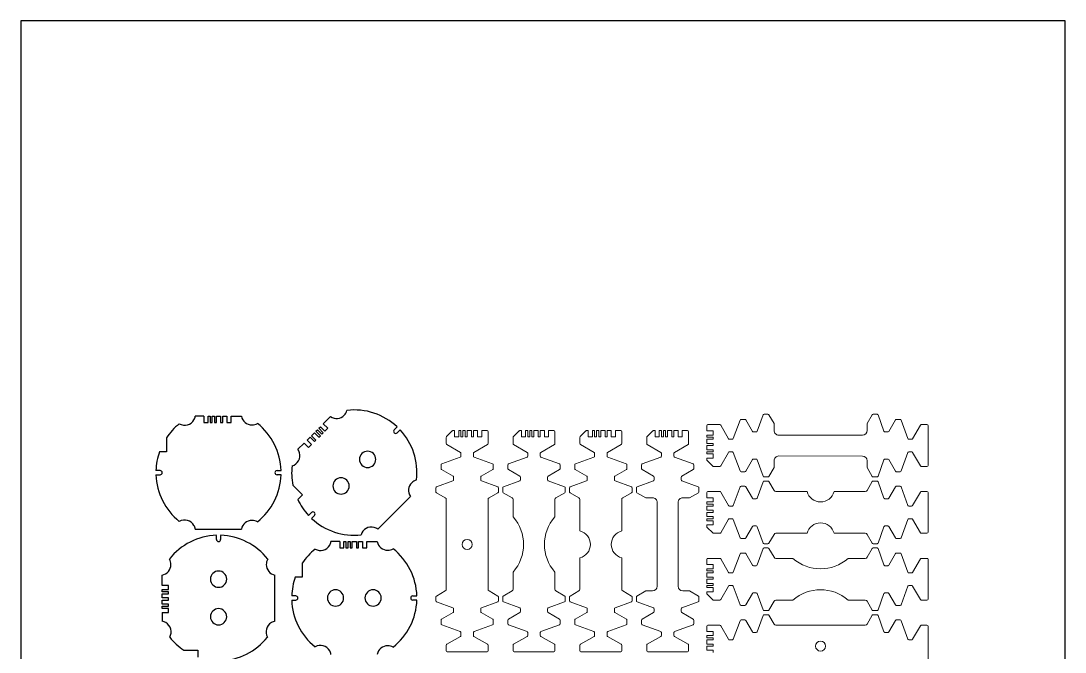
# Model space of a CAD drawing. Header units: millimetres. Extents: x 0 to 1040, y 0 to 600.
# Drawn here: x 0 to 500, y 298 to 600 of the extents above; entities that cross this region are included whole.
import ezdxf

# ---------------------------------------------------------------- set-up
doc = ezdxf.new("R2010")
doc.units = ezdxf.units.MM
for name, color, linetype in [('Q3_NORMAL', 3, 'Continuous'), ('Q4_MEDIUM', 4, 'Continuous'), ('Q5_HIGH', 5, 'Continuous'), ('SHEET', 7, 'Continuous')]:
    doc.layers.add(name, color=color, linetype=linetype)

msp = doc.modelspace()

# ---------------------------------------------------------------- linework, layer by layer
at = {"layer": 'Q3_NORMAL', "color": 3}
for p, q in [((87.65, 410.75), (83.48, 410.75)), ((100.65, 410.75), (105.6, 410.75)), ((144.8, 407.08), (148.3, 410.58)), ((178.74, 404.25), (180.14, 405.66)), ((69.65, 400.33), (69.65, 393.75)), ((181.56, 404.24), (180.16, 402.84)), ((135.61, 397.89), (132.66, 394.94)), ((69.65, 393.75), (66.37, 393.75)), ((66.65, 384.75), (64.67, 384.75)), ((64.67, 382.75), (66.65, 382.75)), ((122.65, 384.75), (124.63, 384.75)), ((124.63, 382.75), (122.65, 382.75)), ((130.25, 377.8), (134.9, 373.14)), ((134.9, 373.14), (132.58, 370.82)), ((170.84, 356.76), (186.48, 372.4)), ((139.14, 364.66), (137.74, 363.25)), ((139.16, 361.84), (140.56, 363.24)), ((83.48, 356.75), (105.6, 356.75)), ((93.65, 351.75), (93.65, 353.73)), ((95.65, 353.73), (95.65, 351.75)), ((152.65, 350.75), (148.48, 350.75)), ((165.65, 350.75), (170.6, 350.75)), ((134.65, 340.33), (134.65, 333.75)), ((67.65, 329.75), (67.65, 334.7)), ((121.65, 312.58), (121.65, 334.7)), ((134.65, 333.75), (131.37, 333.75)), ((131.65, 324.75), (129.67, 324.75)), ((129.67, 322.75), (131.65, 322.75)), ((187.65, 324.75), (189.63, 324.75)), ((189.63, 322.75), (187.65, 322.75)), ((67.65, 316.75), (67.65, 312.58)), ((78.07, 298.75), (84.65, 298.75)), ((84.65, 298.75), (84.65, 295.46))]:
    msp.add_line(p, q, dxfattribs=at)
at = {"layer": 'Q3_NORMAL', "color": 3, "linetype": 'Continuous', "lineweight": 13}
for p, q in [((352.55, 403.54), (355.4, 411.38)), ((355.87, 411.71), (357.73, 411.71)), ((409.95, 411.71), (408.09, 411.71)), ((413.27, 403.54), (410.42, 411.38)), ((328.97, 406.71), (334.68, 406.71)), ((341.13, 400.04), (344.35, 408.88)), ((344.82, 409.21), (346.68, 409.21)), ((421, 409.21), (419.14, 409.21)), ((424.69, 400.04), (421.47, 408.88)), ((433.85, 406.71), (431.14, 406.71)), ((434.35, 406.21), (434.35, 387.21)), ((203.69, 400.63), (203.69, 397.63)), ((223.69, 403.34), (223.69, 397.63)), ((235.69, 400.63), (235.69, 397.63)), ((255.69, 403.34), (255.69, 397.63)), ((267.69, 400.63), (267.69, 397.63)), ((287.69, 403.34), (287.69, 397.63)), ((299.69, 400.63), (299.69, 397.63)), ((319.69, 403.34), (319.69, 397.63)), ((350.72, 403.21), (352.08, 403.21)), ((415.1, 403.21), (413.74, 403.21)), ((339.3, 399.71), (340.66, 399.71)), ((426.52, 399.71), (425.16, 399.71)), ((210.36, 391.18), (201.52, 387.96)), ((210.69, 393.01), (210.69, 391.65)), ((216.69, 393.01), (216.69, 391.65)), ((217.02, 391.18), (225.86, 387.96)), ((242.36, 391.18), (233.52, 387.96)), ((242.69, 393.01), (242.69, 391.65)), ((248.69, 393.01), (248.69, 391.65)), ((249.02, 391.18), (257.86, 387.96)), ((274.36, 391.18), (265.52, 387.96)), ((274.69, 393.01), (274.69, 391.65)), ((280.69, 393.01), (280.69, 391.65)), ((281.02, 391.18), (289.86, 387.96)), ((306.36, 391.18), (297.52, 387.96)), ((306.69, 393.01), (306.69, 391.65)), ((312.69, 393.01), (312.69, 391.65)), ((313.02, 391.18), (321.86, 387.96)), ((339.3, 393.71), (340.66, 393.71)), ((341.13, 393.38), (344.35, 384.54)), ((350.72, 390.21), (352.08, 390.21)), ((415.1, 390.21), (413.74, 390.21)), ((424.69, 393.38), (421.47, 384.54)), ((426.52, 393.71), (425.16, 393.71)), ((201.19, 387.49), (201.19, 385.63)), ((226.19, 387.49), (226.19, 385.63)), ((233.19, 387.49), (233.19, 385.63)), ((258.19, 387.49), (258.19, 385.63)), ((265.19, 387.49), (265.19, 385.63)), ((290.19, 387.49), (290.19, 385.63)), ((297.19, 387.49), (297.19, 385.63)), ((322.19, 387.49), (322.19, 385.63)), ((331.67, 386.71), (334.68, 386.71)), ((352.55, 389.88), (355.4, 382.04)), ((413.27, 389.88), (410.42, 382.04)), ((433.85, 386.71), (431.14, 386.71)), ((207.19, 381.59), (207.19, 380.23)), ((220.19, 381.59), (220.19, 380.23)), ((239.19, 381.59), (239.19, 380.23)), ((252.19, 381.59), (252.19, 380.23)), ((271.19, 381.59), (271.19, 380.23)), ((284.19, 381.59), (284.19, 380.23)), ((303.19, 381.59), (303.19, 380.23)), ((316.19, 381.59), (316.19, 380.23)), ((344.82, 384.21), (346.68, 384.21)), ((355.87, 381.71), (357.73, 381.71)), ((409.95, 381.71), (408.09, 381.71)), ((421, 384.21), (419.14, 384.21)), ((198.69, 376.43), (198.69, 374.57)), ((206.86, 379.76), (199.02, 376.9)), ((220.52, 379.76), (228.36, 376.9)), ((228.69, 376.43), (228.69, 374.57)), ((230.69, 376.43), (230.69, 374.57)), ((238.86, 379.76), (231.02, 376.9)), ((252.52, 379.76), (260.36, 376.9)), ((260.69, 376.43), (260.69, 374.57)), ((262.69, 376.43), (262.69, 374.57)), ((270.86, 379.76), (263.02, 376.9)), ((284.52, 379.76), (292.36, 376.9)), ((292.69, 376.43), (292.69, 374.57)), ((294.69, 376.43), (294.69, 374.57)), ((302.86, 379.76), (295.02, 376.9)), ((316.52, 379.76), (324.36, 376.9)), ((324.69, 376.43), (324.69, 374.57)), ((341.13, 368.04), (344.35, 376.88)), ((344.82, 377.21), (346.68, 377.21)), ((352.55, 371.54), (355.4, 379.38)), ((355.87, 379.71), (357.73, 379.71)), ((409.95, 379.71), (408.09, 379.71)), ((413.27, 371.54), (410.42, 379.38)), ((421, 377.21), (419.14, 377.21)), ((424.69, 368.04), (421.47, 376.88)), ((328.97, 374.71), (334.68, 374.71)), ((350.72, 371.21), (352.08, 371.21)), ((415.1, 371.21), (413.74, 371.21)), ((433.85, 374.71), (431.14, 374.71)), ((434.35, 374.21), (434.35, 355.21)), ((339.3, 367.71), (340.66, 367.71)), ((426.52, 367.71), (425.16, 367.71)), ((339.3, 361.71), (340.66, 361.71)), ((341.13, 361.38), (344.35, 352.54)), ((424.69, 361.38), (421.47, 352.54)), ((426.52, 361.71), (425.16, 361.71)), ((350.72, 358.21), (352.08, 358.21)), ((352.55, 357.88), (355.4, 350.04)), ((413.27, 357.88), (410.42, 350.04)), ((415.1, 358.21), (413.74, 358.21)), ((331.67, 354.71), (334.68, 354.71)), ((344.82, 352.21), (346.68, 352.21)), ((421, 352.21), (419.14, 352.21)), ((433.85, 354.71), (431.14, 354.71)), ((344.82, 345.21), (346.68, 345.21)), ((352.55, 339.54), (355.4, 347.38)), ((355.87, 349.71), (357.73, 349.71)), ((355.87, 347.71), (357.73, 347.71)), ((409.95, 349.71), (408.09, 349.71)), ((409.95, 347.71), (408.09, 347.71)), ((413.27, 339.54), (410.42, 347.38)), ((421, 345.21), (419.14, 345.21)), ((328.97, 342.71), (334.68, 342.71)), ((341.13, 336.04), (344.35, 344.88)), ((424.69, 336.04), (421.47, 344.88)), ((433.85, 342.71), (431.14, 342.71)), ((434.35, 342.21), (434.35, 323.21)), ((339.3, 335.71), (340.66, 335.71)), ((350.72, 339.21), (352.08, 339.21)), ((415.1, 339.21), (413.74, 339.21)), ((426.52, 335.71), (425.16, 335.71)), ((339.3, 329.71), (340.66, 329.71)), ((341.13, 329.38), (344.35, 320.54)), ((350.72, 326.21), (352.08, 326.21)), ((352.55, 325.88), (355.4, 318.04)), ((413.27, 325.88), (410.42, 318.04)), ((415.1, 326.21), (413.74, 326.21)), ((424.69, 329.38), (421.47, 320.54)), ((426.52, 329.71), (425.16, 329.71)), ((198.69, 322.36), (198.69, 324.22)), ((206.86, 319.04), (199.02, 321.89)), ((220.52, 319.04), (228.36, 321.89)), ((228.69, 322.36), (228.69, 324.22)), ((230.69, 322.36), (230.69, 324.22)), ((238.86, 319.04), (231.02, 321.89)), ((252.52, 319.04), (260.36, 321.89)), ((260.69, 322.36), (260.69, 324.22)), ((262.69, 322.36), (262.69, 324.22)), ((270.86, 319.04), (263.02, 321.89)), ((284.52, 319.04), (292.36, 321.89)), ((292.69, 322.36), (292.69, 324.22)), ((294.69, 322.36), (294.69, 324.22)), ((302.86, 319.04), (295.02, 321.89)), ((316.52, 319.04), (324.36, 321.89)), ((324.69, 322.36), (324.69, 324.22)), ((331.67, 322.71), (334.68, 322.71)), ((344.82, 320.21), (346.68, 320.21)), ((421, 320.21), (419.14, 320.21)), ((433.85, 322.71), (431.14, 322.71)), ((207.19, 317.21), (207.19, 318.57)), ((220.19, 317.21), (220.19, 318.57)), ((239.19, 317.21), (239.19, 318.57)), ((252.19, 317.21), (252.19, 318.57)), ((271.19, 317.21), (271.19, 318.57)), ((284.19, 317.21), (284.19, 318.57)), ((303.19, 317.21), (303.19, 318.57)), ((316.19, 317.21), (316.19, 318.57)), ((352.55, 307.54), (355.4, 315.38)), ((355.87, 317.71), (357.73, 317.71)), ((355.87, 315.71), (357.73, 315.71)), ((409.95, 317.71), (408.09, 317.71)), ((409.95, 315.71), (408.09, 315.71)), ((413.27, 307.54), (410.42, 315.38)), ((201.19, 311.3), (201.19, 313.16)), ((210.36, 307.62), (201.52, 310.83)), ((217.02, 307.62), (225.86, 310.83)), ((226.19, 311.3), (226.19, 313.16)), ((233.19, 311.3), (233.19, 313.16)), ((242.36, 307.62), (233.52, 310.83)), ((249.02, 307.62), (257.86, 310.83)), ((258.19, 311.3), (258.19, 313.16)), ((265.19, 311.3), (265.19, 313.16)), ((274.36, 307.62), (265.52, 310.83)), ((281.02, 307.62), (289.86, 310.83)), ((290.19, 311.3), (290.19, 313.16)), ((297.19, 311.3), (297.19, 313.16)), ((306.36, 307.62), (297.52, 310.83)), ((313.02, 307.62), (321.86, 310.83)), ((322.19, 311.3), (322.19, 313.16)), ((328.97, 310.71), (334.68, 310.71)), ((341.13, 304.04), (344.35, 312.88)), ((344.82, 313.21), (346.68, 313.21)), ((421, 313.21), (419.14, 313.21)), ((424.69, 304.04), (421.47, 312.88)), ((433.85, 310.71), (431.14, 310.71)), ((434.35, 310.21), (434.35, 291.21)), ((210.69, 305.78), (210.69, 307.15)), ((216.69, 305.78), (216.69, 307.15)), ((242.69, 305.78), (242.69, 307.15)), ((248.69, 305.78), (248.69, 307.15)), ((274.69, 305.78), (274.69, 307.15)), ((280.69, 305.78), (280.69, 307.15)), ((306.69, 305.78), (306.69, 307.15)), ((312.69, 305.78), (312.69, 307.15)), ((350.72, 307.21), (352.08, 307.21)), ((415.1, 307.21), (413.74, 307.21)), ((203.69, 298.45), (203.69, 301.17)), ((223.69, 298.45), (223.69, 301.17)), ((235.69, 298.45), (235.69, 301.17)), ((255.69, 298.45), (255.69, 301.17)), ((267.69, 298.45), (267.69, 301.17)), ((287.69, 298.45), (287.69, 301.17)), ((299.69, 298.45), (299.69, 301.17)), ((319.69, 298.45), (319.69, 301.17)), ((339.3, 303.71), (340.66, 303.71)), ((426.52, 303.71), (425.16, 303.71)), ((223.19, 297.95), (204.19, 297.95)), ((255.19, 297.95), (236.19, 297.95)), ((287.19, 297.95), (268.19, 297.95)), ((319.19, 297.95), (300.19, 297.95))]:
    msp.add_line(p, q, dxfattribs=at)
at = {"layer": 'Q3_NORMAL', "color": 3, "lineweight": 13}
for p, q in [((328.47, 403.71), (328.47, 406.21)), ((203.84, 400.99), (206.54, 403.7)), ((206.9, 403.84), (207.69, 403.84)), ((220.69, 403.84), (223.19, 403.84)), ((235.84, 400.99), (238.54, 403.7)), ((238.9, 403.84), (239.69, 403.84)), ((252.69, 403.84), (255.19, 403.84)), ((267.84, 400.99), (270.54, 403.7)), ((270.9, 403.84), (271.69, 403.84)), ((284.69, 403.84), (287.19, 403.84)), ((299.84, 400.99), (302.54, 403.7)), ((302.9, 403.84), (303.69, 403.84)), ((316.69, 403.84), (319.19, 403.84)), ((328.47, 389.91), (328.47, 390.71)), ((331.32, 386.85), (328.61, 389.56)), ((328.47, 371.71), (328.47, 374.21)), ((328.47, 357.91), (328.47, 358.71)), ((331.32, 354.85), (328.61, 357.56)), ((328.47, 339.71), (328.47, 342.21)), ((328.47, 325.91), (328.47, 326.71)), ((331.32, 322.85), (328.61, 325.56)), ((328.47, 307.71), (328.47, 310.21))]:
    msp.add_line(p, q, dxfattribs=at)
at = {"layer": 'Q3_NORMAL', "color": 3}
for centre, radius, start, end in [((78.4, 411.61), 5.15, -30, -9.5723), ((110.65, 411.75), 5.15, -168.8035, -90), ((151.17, 414.86), 5.15, -123.8035, -45), ((151.17, 414.86), 5.15, -45, -14.8326), ((159.65, 383.75), 30, 46.9102, 96.713), ((94.65, 383.75), 30, 128.7972, 146.4427), ((78.4, 411.61), 5.15, -119.6572, -30), ((110.65, 411.75), 5.15, -90, -59.8326), ((94.65, 383.75), 30, 1.9102, 51.713), ((179.45, 403.55), 1, 135, -45), ((159.65, 383.75), 30, -6.713, 43.0898), ((94.65, 383.75), 30, 160.5288, 178.0898), ((128.46, 391.96), 5.15, -74.6572, 15), ((128.46, 391.96), 5.15, 15, 35.4277), ((159.65, 383.75), 30, 173.7972, -168.5573), ((94.65, 383.75), 30, -178.0898, -128.7972), ((66.65, 383.75), 1, 0, 90), ((66.65, 383.75), 1, -90, 0), ((94.65, 383.75), 30, -51.713, -1.9102), ((122.65, 383.75), 1, 90, -90), ((190.76, 375.26), 5.15, 104.8326, 135), ((190.76, 375.26), 5.15, 135, -146.1965), ((159.65, 383.75), 30, -154.4712, -136.9102), ((78.4, 355.89), 5.15, 30, 119.6572), ((110.65, 355.75), 5.15, 90, 168.8035), ((110.65, 355.75), 5.15, 59.8326, 90), ((139.85, 363.95), 1, 45, 135), ((159.65, 383.75), 30, -133.0898, -83.7972), ((139.85, 363.95), 1, -45, 45), ((78.4, 355.89), 5.15, 9.5723, 30), ((167.86, 352.56), 5.15, 75, 164.6572), ((167.86, 352.56), 5.15, 54.5723, 75), ((94.65, 323.75), 30, 91.9102, 141.713), ((94.65, 351.75), 1, 180, 0), ((94.65, 323.75), 30, 38.287, 88.0898), ((143.4, 351.61), 5.15, -30, -9.5723), ((175.65, 351.75), 5.15, -168.8035, -90), ((159.65, 323.75), 30, 128.7972, 146.4427), ((143.4, 351.61), 5.15, -119.6572, -30), ((175.65, 351.75), 5.15, -90, -59.8326), ((159.65, 323.75), 30, 1.9102, 51.713), ((66.65, 339.75), 5.15, 0, 30.1674), ((122.65, 339.75), 5.15, 149.8326, 180), ((66.65, 339.75), 5.15, -78.8035, 0), ((122.65, 339.75), 5.15, 180, -101.1965), ((159.65, 323.75), 30, 160.5288, 178.0898), ((159.65, 323.75), 30, -178.0898, -128.7972), ((131.65, 323.75), 1, 0, 90), ((131.65, 323.75), 1, -90, 0), ((159.65, 323.75), 30, -51.713, -1.9102), ((187.65, 323.75), 1, 90, -90), ((66.79, 307.5), 5.15, 60, 80.4277), ((66.79, 307.5), 5.15, -29.6572, 60), ((122.51, 307.5), 5.15, 120, -150.3428), ((122.51, 307.5), 5.15, 99.5723, 120), ((94.65, 323.75), 30, -141.2028, -123.5573), ((94.65, 323.75), 30, -88.0898, -38.7972), ((143.4, 295.89), 5.15, 30, 119.6572), ((175.65, 295.75), 5.15, 90, 168.8035), ((175.65, 295.75), 5.15, 59.8326, 90), ((143.4, 295.89), 5.15, 9.5723, 30)]:
    msp.add_arc(centre, radius, start, end, dxfattribs=at)
at = {"layer": 'Q3_NORMAL', "color": 3, "linetype": 'Continuous', "lineweight": 13}
for centre, start, end in [((355.87, 411.21), 90, 160), ((357.73, 411.21), 30, 90), ((408.09, 411.21), 90, 150), ((409.95, 411.21), 20, 90), ((334.68, 406.21), 30, 90), ((344.82, 408.71), 90, 160), ((346.68, 408.71), 30, 90), ((419.14, 408.71), 90, 150), ((421, 408.71), 20, 90), ((431.14, 406.21), 90, 150), ((433.85, 406.21), 0, 90), ((340.66, 400.21), 270, 340), ((350.72, 403.71), 210, 270), ((352.08, 403.71), 270, 340), ((413.74, 403.71), 200, 270), ((415.1, 403.71), 270, 330), ((425.16, 400.21), 200, 270), ((204.19, 397.63), 180, 240), ((223.19, 397.63), 300, 0), ((236.19, 397.63), 180, 240), ((255.19, 397.63), 300, 0), ((268.19, 397.63), 180, 240), ((287.19, 397.63), 300, 0), ((300.19, 397.63), 180, 240), ((319.19, 397.63), 300, 0), ((339.3, 400.21), 210, 270), ((426.52, 400.21), 270, 330), ((210.19, 391.65), 290, 0), ((210.19, 393.01), 0, 60), ((217.19, 393.01), 120, 180), ((217.19, 391.65), 180, 250), ((242.19, 391.65), 290, 0), ((242.19, 393.01), 0, 60), ((249.19, 393.01), 120, 180), ((249.19, 391.65), 180, 250), ((274.19, 391.65), 290, 0), ((274.19, 393.01), 0, 60), ((281.19, 393.01), 120, 180), ((281.19, 391.65), 180, 250), ((306.19, 391.65), 290, 0), ((306.19, 393.01), 0, 60), ((313.19, 393.01), 120, 180), ((313.19, 391.65), 180, 250), ((339.3, 393.21), 90, 150), ((340.66, 393.21), 20, 90), ((350.72, 389.71), 90, 150), ((352.08, 389.71), 20, 90), ((413.74, 389.71), 90, 160), ((415.1, 389.71), 30, 90), ((425.16, 393.21), 90, 160), ((426.52, 393.21), 30, 90), ((201.69, 387.49), 110, 180), ((201.69, 385.63), 180, 240), ((225.69, 387.49), 0, 70), ((225.69, 385.63), 300, 0), ((233.69, 387.49), 110, 180), ((233.69, 385.63), 180, 240), ((257.69, 387.49), 0, 70), ((257.69, 385.63), 300, 0), ((265.69, 387.49), 110, 180), ((265.69, 385.63), 180, 240), ((289.69, 387.49), 0, 70), ((289.69, 385.63), 300, 0), ((297.69, 387.49), 110, 180), ((297.69, 385.63), 180, 240), ((321.69, 387.49), 0, 70), ((321.69, 385.63), 300, 0), ((334.68, 387.21), 270, 330), ((431.14, 387.21), 210, 270), ((433.85, 387.21), 270, 0), ((206.69, 380.23), 290, 0), ((206.69, 381.59), 0, 60), ((220.69, 381.59), 120, 180), ((220.69, 380.23), 180, 250), ((238.69, 380.23), 290, 0), ((238.69, 381.59), 0, 60), ((252.69, 381.59), 120, 180), ((252.69, 380.23), 180, 250), ((270.69, 380.23), 290, 0), ((270.69, 381.59), 0, 60), ((284.69, 381.59), 120, 180), ((284.69, 380.23), 180, 250), ((302.69, 380.23), 290, 0), ((302.69, 381.59), 0, 60), ((316.69, 381.59), 120, 180), ((316.69, 380.23), 180, 250), ((344.82, 384.71), 200, 270), ((346.68, 384.71), 270, 330), ((355.87, 382.21), 200, 270), ((357.73, 382.21), 270, 330), ((408.09, 382.21), 210, 270), ((409.95, 382.21), 270, 340), ((419.14, 384.71), 210, 270), ((421, 384.71), 270, 340), ((199.19, 376.43), 110, 180), ((228.19, 376.43), 0, 70), ((231.19, 376.43), 110, 180), ((260.19, 376.43), 0, 70), ((263.19, 376.43), 110, 180), ((292.19, 376.43), 0, 70), ((295.19, 376.43), 110, 180), ((324.19, 376.43), 0, 70), ((344.82, 376.71), 90, 160), ((346.68, 376.71), 30, 90), ((355.87, 379.21), 90, 160), ((357.73, 379.21), 30, 90), ((408.09, 379.21), 90, 150), ((409.95, 379.21), 20, 90), ((419.14, 376.71), 90, 150), ((421, 376.71), 20, 90), ((199.19, 374.57), 180, 240), ((228.19, 374.57), 300, 0), ((231.19, 374.57), 180, 240), ((260.19, 374.57), 300, 0), ((263.19, 374.57), 180, 240), ((292.19, 374.57), 300, 0), ((295.19, 374.57), 180, 240), ((324.19, 374.57), 300, 0), ((334.68, 374.21), 30, 90), ((350.72, 371.71), 210, 270), ((352.08, 371.71), 270, 340), ((413.74, 371.71), 200, 270), ((415.1, 371.71), 270, 330), ((431.14, 374.21), 90, 150), ((433.85, 374.21), 0, 90), ((339.3, 368.21), 210, 270), ((340.66, 368.21), 270, 340), ((425.16, 368.21), 200, 270), ((426.52, 368.21), 270, 330), ((339.3, 361.21), 90, 150), ((340.66, 361.21), 20, 90), ((425.16, 361.21), 90, 160), ((426.52, 361.21), 30, 90), ((350.72, 357.71), 90, 150), ((352.08, 357.71), 20, 90), ((413.74, 357.71), 90, 160), ((415.1, 357.71), 30, 90), ((433.85, 355.21), 270, 0), ((334.68, 355.21), 270, 330), ((344.82, 352.71), 200, 270), ((346.68, 352.71), 270, 330), ((355.87, 350.21), 200, 270), ((409.95, 350.21), 270, 340), ((419.14, 352.71), 210, 270), ((421, 352.71), 270, 340), ((431.14, 355.21), 210, 270), ((344.82, 344.71), 90, 160), ((346.68, 344.71), 30, 90), ((355.87, 347.21), 90, 160), ((357.73, 350.21), 270, 330), ((357.73, 347.21), 30, 90), ((408.09, 350.21), 210, 270), ((408.09, 347.21), 90, 150), ((409.95, 347.21), 20, 90), ((419.14, 344.71), 90, 150), ((421, 344.71), 20, 90), ((334.68, 342.21), 30, 90), ((431.14, 342.21), 90, 150), ((433.85, 342.21), 0, 90), ((339.3, 336.21), 210, 270), ((340.66, 336.21), 270, 340), ((350.72, 339.71), 210, 270), ((352.08, 339.71), 270, 340), ((413.74, 339.71), 200, 270), ((415.1, 339.71), 270, 330), ((425.16, 336.21), 200, 270), ((426.52, 336.21), 270, 330), ((339.3, 329.21), 90, 150), ((340.66, 329.21), 20, 90), ((350.72, 325.71), 90, 150), ((352.08, 325.71), 20, 90), ((413.74, 325.71), 90, 160), ((415.1, 325.71), 30, 90), ((425.16, 329.21), 90, 160), ((426.52, 329.21), 30, 90), ((199.19, 324.22), 120, 180), ((199.19, 322.36), 180, 250), ((228.19, 322.36), 290, 0), ((228.19, 324.22), 0, 60), ((231.19, 324.22), 120, 180), ((231.19, 322.36), 180, 250), ((260.19, 322.36), 290, 0), ((260.19, 324.22), 0, 60), ((263.19, 324.22), 120, 180), ((263.19, 322.36), 180, 250), ((292.19, 322.36), 290, 0), ((292.19, 324.22), 0, 60), ((295.19, 324.22), 120, 180), ((295.19, 322.36), 180, 250), ((324.19, 322.36), 290, 0), ((324.19, 324.22), 0, 60), ((334.68, 323.21), 270, 330), ((344.82, 320.71), 200, 270), ((346.68, 320.71), 270, 330), ((419.14, 320.71), 210, 270), ((421, 320.71), 270, 340), ((431.14, 323.21), 210, 270), ((433.85, 323.21), 270, 0), ((206.69, 318.57), 0, 70), ((206.69, 317.21), 300, 0), ((220.69, 318.57), 110, 180), ((220.69, 317.21), 180, 240), ((238.69, 318.57), 0, 70), ((238.69, 317.21), 300, 0), ((252.69, 318.57), 110, 180), ((252.69, 317.21), 180, 240), ((270.69, 318.57), 0, 70), ((270.69, 317.21), 300, 0), ((284.69, 318.57), 110, 180), ((284.69, 317.21), 180, 240), ((302.69, 318.57), 0, 70), ((302.69, 317.21), 300, 0), ((316.69, 318.57), 110, 180), ((316.69, 317.21), 180, 240), ((355.87, 318.21), 200, 270), ((355.87, 315.21), 90, 160), ((357.73, 318.21), 270, 330), ((357.73, 315.21), 30, 90), ((408.09, 318.21), 210, 270), ((408.09, 315.21), 90, 150), ((409.95, 318.21), 270, 340), ((409.95, 315.21), 20, 90), ((201.69, 313.16), 120, 180), ((201.69, 311.3), 180, 250), ((225.69, 311.3), 290, 0), ((225.69, 313.16), 0, 60), ((233.69, 313.16), 120, 180), ((233.69, 311.3), 180, 250), ((257.69, 311.3), 290, 0), ((257.69, 313.16), 0, 60), ((265.69, 313.16), 120, 180), ((265.69, 311.3), 180, 250), ((289.69, 311.3), 290, 0), ((289.69, 313.16), 0, 60), ((297.69, 313.16), 120, 180), ((297.69, 311.3), 180, 250), ((321.69, 311.3), 290, 0), ((321.69, 313.16), 0, 60), ((334.68, 310.21), 30, 90), ((344.82, 312.71), 90, 160), ((346.68, 312.71), 30, 90), ((419.14, 312.71), 90, 150), ((421, 312.71), 20, 90), ((431.14, 310.21), 90, 150), ((433.85, 310.21), 0, 90), ((210.19, 307.15), 0, 70), ((210.19, 305.78), 300, 0), ((217.19, 307.15), 110, 180), ((217.19, 305.78), 180, 240), ((242.19, 307.15), 0, 70), ((242.19, 305.78), 300, 0), ((249.19, 307.15), 110, 180), ((249.19, 305.78), 180, 240), ((274.19, 307.15), 0, 70), ((274.19, 305.78), 300, 0), ((281.19, 307.15), 110, 180), ((281.19, 305.78), 180, 240), ((306.19, 307.15), 0, 70), ((306.19, 305.78), 300, 0), ((313.19, 307.15), 110, 180), ((313.19, 305.78), 180, 240), ((350.72, 307.71), 210, 270), ((352.08, 307.71), 270, 340), ((413.74, 307.71), 200, 270), ((415.1, 307.71), 270, 330), ((204.19, 301.17), 120, 180), ((223.19, 301.17), 0, 60), ((236.19, 301.17), 120, 180), ((255.19, 301.17), 0, 60), ((268.19, 301.17), 120, 180), ((287.19, 301.17), 0, 60), ((300.19, 301.17), 120, 180), ((319.19, 301.17), 0, 60), ((339.3, 304.21), 210, 270), ((340.66, 304.21), 270, 340), ((425.16, 304.21), 200, 270), ((426.52, 304.21), 270, 330), ((204.19, 298.45), 180, 270), ((223.19, 298.45), 270, 0), ((236.19, 298.45), 180, 270), ((255.19, 298.45), 270, 0), ((268.19, 298.45), 180, 270), ((287.19, 298.45), -90, 0), ((300.19, 298.45), 180, 270), ((319.19, 298.45), 270, 0)]:
    msp.add_arc(centre, 0.5, start, end, dxfattribs=at)
at = {"layer": 'Q3_NORMAL', "color": 3, "lineweight": 13}
for centre, start, end in [((328.97, 406.21), 90, 180), ((204.19, 400.63), 135, 180), ((206.9, 403.34), 90, 135), ((223.19, 403.34), 0, 90), ((236.19, 400.63), 135, 180), ((238.9, 403.34), 90, 135), ((255.19, 403.34), 0, 90), ((268.19, 400.63), 135, 180), ((270.9, 403.34), 90, 135), ((287.19, 403.34), 0, 90), ((300.19, 400.63), 135, 180), ((302.9, 403.34), 90, 135), ((319.19, 403.34), 0, 90), ((328.97, 389.91), 180, 225), ((331.67, 387.21), 225, 270), ((328.97, 374.21), 90, 180), ((328.97, 357.91), 180, 225), ((331.67, 355.21), 225, 270), ((328.97, 342.21), 90, 180), ((328.97, 325.91), 180, 225), ((331.67, 323.21), 225, 270), ((328.97, 310.21), 90, 180)]:
    msp.add_arc(centre, 0.5, start, end, dxfattribs=at)
at = {"layer": 'Q4_MEDIUM', "color": 4, "linetype": 'Continuous', "lineweight": 13}
for p, q in [((358.17, 411.46), (360.62, 407.21)), ((407.65, 411.46), (405.2, 407.21)), ((335.11, 406.46), (338.86, 399.96)), ((347.11, 408.96), (350.28, 403.46)), ((360.62, 407.21), (360.62, 403.96)), ((405.2, 407.21), (405.2, 403.97)), ((418.71, 408.96), (415.53, 403.46)), ((430.71, 406.46), (426.96, 399.96)), ((203.94, 397.2), (210.44, 393.44)), ((223.44, 397.2), (216.94, 393.44)), ((235.94, 397.2), (242.44, 393.44)), ((255.44, 397.2), (248.94, 393.44)), ((267.94, 397.2), (274.44, 393.44)), ((287.44, 397.2), (280.94, 393.44)), ((299.94, 397.2), (306.44, 393.44)), ((319.44, 397.2), (312.94, 393.44)), ((335.11, 386.96), (338.86, 393.46)), ((430.71, 386.96), (426.96, 393.46)), ((201.44, 385.2), (206.94, 382.02)), ((225.94, 385.2), (220.44, 382.02)), ((233.44, 385.2), (238.94, 382.02)), ((257.94, 385.2), (252.44, 382.02)), ((265.44, 385.2), (270.94, 382.02)), ((289.94, 385.2), (284.44, 382.02)), ((297.44, 385.2), (302.94, 382.02)), ((321.94, 385.2), (316.44, 382.02)), ((347.11, 384.46), (350.28, 389.96)), ((358.17, 381.96), (360.62, 386.21)), ((360.62, 386.21), (360.62, 389.46)), ((405.2, 386.21), (405.2, 389.45)), ((407.65, 381.96), (405.2, 386.21)), ((418.71, 384.46), (415.53, 389.96)), ((347.11, 376.96), (350.28, 371.46)), ((358.17, 379.46), (360.62, 375.21)), ((407.65, 379.46), (405.2, 375.21)), ((418.71, 376.96), (415.53, 371.46)), ((198.94, 374.14), (203.19, 371.69)), ((203.69, 370.82), (203.69, 327.98)), ((223.69, 370.82), (223.69, 327.98)), ((228.44, 374.14), (224.19, 371.69)), ((230.94, 374.14), (235.19, 371.69)), ((235.69, 370.82), (235.69, 362.63)), ((255.69, 370.82), (255.69, 362.63)), ((260.44, 374.14), (256.19, 371.69)), ((262.94, 374.14), (267.19, 371.69)), ((267.69, 370.82), (267.69, 355.85)), ((287.69, 370.82), (287.69, 355.85)), ((292.44, 374.14), (288.19, 371.69)), ((294.94, 374.14), (299.19, 371.69)), ((299.19, 371.69), (302.44, 371.69)), ((320.19, 371.69), (316.94, 371.69)), ((324.44, 374.14), (320.19, 371.69)), ((335.11, 374.46), (338.86, 367.96)), ((361.49, 374.71), (376.45, 374.71)), ((404.33, 374.71), (389.36, 374.71)), ((430.71, 374.46), (426.96, 367.96)), ((335.11, 354.96), (338.86, 361.46)), ((430.71, 354.96), (426.96, 361.46)), ((347.11, 352.46), (350.28, 357.96)), ((418.71, 352.46), (415.53, 357.96)), ((358.17, 349.96), (360.62, 354.21)), ((361.49, 354.71), (376.45, 354.71)), ((404.33, 354.71), (389.36, 354.71)), ((407.65, 349.96), (405.2, 354.21)), ((358.17, 347.46), (360.62, 343.21)), ((407.65, 347.46), (405.2, 343.21)), ((267.69, 327.98), (267.69, 342.94)), ((287.69, 327.98), (287.69, 342.94)), ((335.11, 342.46), (338.86, 335.96)), ((347.11, 344.96), (350.28, 339.46)), ((361.49, 342.71), (369.68, 342.71)), ((404.33, 342.71), (396.14, 342.71)), ((418.71, 344.96), (415.53, 339.46)), ((430.71, 342.46), (426.96, 335.96)), ((235.69, 327.98), (235.69, 336.17)), ((255.69, 327.98), (255.69, 336.17)), ((198.94, 324.66), (203.19, 327.11)), ((228.44, 324.66), (224.19, 327.11)), ((230.94, 324.66), (235.19, 327.11)), ((260.44, 324.66), (256.19, 327.11)), ((262.94, 324.66), (267.19, 327.11)), ((292.44, 324.66), (288.19, 327.11)), ((294.94, 324.66), (299.19, 327.11)), ((299.19, 327.11), (302.43, 327.11)), ((320.19, 327.11), (316.95, 327.11)), ((324.44, 324.66), (320.19, 327.11)), ((335.11, 322.96), (338.86, 329.46)), ((347.11, 320.46), (350.28, 325.96)), ((418.71, 320.46), (415.53, 325.96)), ((430.71, 322.96), (426.96, 329.46)), ((358.17, 317.96), (360.62, 322.21)), ((361.49, 322.71), (369.68, 322.71)), ((404.33, 322.71), (396.14, 322.71)), ((407.65, 317.96), (405.2, 322.21)), ((201.44, 313.6), (206.94, 316.77)), ((225.94, 313.6), (220.44, 316.77)), ((233.44, 313.6), (238.94, 316.77)), ((257.94, 313.6), (252.44, 316.77)), ((265.44, 313.6), (270.94, 316.77)), ((289.94, 313.6), (284.44, 316.77)), ((297.44, 313.6), (302.94, 316.77)), ((321.94, 313.6), (316.44, 316.77)), ((358.17, 315.46), (360.62, 311.21)), ((407.65, 315.46), (405.2, 311.21)), ((335.11, 310.46), (338.86, 303.96)), ((347.11, 312.96), (350.28, 307.46)), ((361.49, 310.71), (404.33, 310.71)), ((418.71, 312.96), (415.53, 307.46)), ((430.71, 310.46), (426.96, 303.96)), ((203.94, 301.6), (210.44, 305.35)), ((223.44, 301.6), (216.94, 305.35)), ((235.94, 301.6), (242.44, 305.35)), ((255.44, 301.6), (248.94, 305.35)), ((267.94, 301.6), (274.44, 305.35)), ((287.44, 301.6), (280.94, 305.35)), ((299.94, 301.6), (306.44, 305.35)), ((319.44, 301.6), (312.94, 305.35))]:
    msp.add_line(p, q, dxfattribs=at)
for centre, start, end in [((361.49, 375.71), 210, 270), ((404.33, 375.71), 270, 330), ((202.69, 370.82), 0, 60), ((224.69, 370.82), 120, 180), ((234.69, 370.82), 0, 60), ((256.69, 370.82), 120, 180), ((266.69, 370.82), 0, 60), ((288.69, 370.82), 120, 180), ((361.49, 353.71), 90, 150), ((404.33, 353.71), 30, 90), ((361.49, 343.71), 210, 270), ((404.33, 343.71), 270, 330), ((202.69, 327.98), 300, 0), ((224.69, 327.98), 180, 240), ((234.69, 327.98), 300, 0), ((256.69, 327.98), 180, 240), ((266.69, 327.98), 300, 0), ((288.69, 327.98), 180, 240), ((361.49, 321.71), 90, 150), ((404.33, 321.71), 30, 90), ((361.49, 311.71), 210, 270), ((404.33, 311.71), 270, 330)]:
    msp.add_arc(centre, 1, start, end, dxfattribs=at)
at = {"layer": 'Q5_HIGH', "color": 5}
for p, q in [((87.65, 410.75), (87.65, 407.75)), ((89.65, 407.75), (89.65, 410.75)), ((89.65, 410.75), (90.65, 410.75)), ((90.65, 410.75), (90.65, 407.75)), ((91.65, 407.75), (91.65, 410.75)), ((91.65, 410.75), (92.65, 410.75)), ((92.65, 410.75), (92.65, 407.75)), ((93.65, 407.75), (93.65, 410.75)), ((93.65, 410.75), (95.65, 410.75)), ((95.65, 410.75), (95.65, 407.75)), ((96.65, 407.75), (96.65, 410.75)), ((96.65, 410.75), (98.65, 410.75)), ((98.65, 410.75), (98.65, 407.75)), ((100.65, 407.75), (100.65, 410.75)), ((87.65, 407.75), (89.65, 407.75)), ((90.65, 407.75), (91.65, 407.75)), ((92.65, 407.75), (93.65, 407.75)), ((95.65, 407.75), (96.65, 407.75)), ((98.65, 407.75), (100.65, 407.75)), ((142.68, 404.96), (143.39, 405.67)), ((143.39, 405.67), (145.51, 403.55)), ((146.92, 404.96), (144.8, 407.08)), ((137.02, 399.31), (138.44, 400.72)), ((138.44, 400.72), (140.56, 398.6)), ((139.14, 401.43), (140.56, 402.84)), ((141.27, 399.31), (139.14, 401.43)), ((140.56, 402.84), (142.68, 400.72)), ((141.27, 403.55), (141.97, 404.25)), ((143.39, 401.43), (141.27, 403.55)), ((141.97, 404.25), (144.09, 402.13)), ((144.8, 402.84), (142.68, 404.96)), ((142.68, 400.72), (143.39, 401.43)), ((144.09, 402.13), (144.8, 402.84)), ((145.51, 403.55), (146.92, 404.96)), ((135.61, 397.89), (137.73, 395.77)), ((139.14, 397.18), (137.02, 399.31)), ((137.73, 395.77), (139.14, 397.18)), ((140.56, 398.6), (141.27, 399.31)), ((152.65, 350.75), (152.65, 347.75)), ((154.65, 347.75), (154.65, 350.75)), ((154.65, 350.75), (155.65, 350.75)), ((155.65, 350.75), (155.65, 347.75)), ((156.65, 347.75), (156.65, 350.75)), ((156.65, 350.75), (157.65, 350.75)), ((157.65, 350.75), (157.65, 347.75)), ((158.65, 347.75), (158.65, 350.75)), ((158.65, 350.75), (160.65, 350.75)), ((160.65, 350.75), (160.65, 347.75)), ((161.65, 347.75), (161.65, 350.75)), ((161.65, 350.75), (163.65, 350.75)), ((163.65, 350.75), (163.65, 347.75)), ((165.65, 347.75), (165.65, 350.75)), ((152.65, 347.75), (154.65, 347.75)), ((155.65, 347.75), (156.65, 347.75)), ((157.65, 347.75), (158.65, 347.75)), ((160.65, 347.75), (161.65, 347.75)), ((163.65, 347.75), (165.65, 347.75)), ((70.65, 329.75), (67.65, 329.75)), ((67.65, 326.75), (67.65, 327.75)), ((67.65, 327.75), (70.65, 327.75)), ((70.65, 326.75), (67.65, 326.75)), ((67.65, 323.75), (67.65, 325.75)), ((67.65, 325.75), (70.65, 325.75)), ((70.65, 327.75), (70.65, 329.75)), ((70.65, 325.75), (70.65, 326.75)), ((70.65, 323.75), (67.65, 323.75)), ((67.65, 320.75), (67.65, 322.75)), ((67.65, 322.75), (70.65, 322.75)), ((70.65, 320.75), (67.65, 320.75)), ((70.65, 322.75), (70.65, 323.75)), ((70.65, 319.75), (70.65, 320.75)), ((67.65, 318.75), (67.65, 319.75)), ((67.65, 319.75), (70.65, 319.75)), ((70.65, 318.75), (67.65, 318.75)), ((67.65, 316.75), (70.65, 316.75)), ((70.65, 316.75), (70.65, 318.75))]:
    msp.add_line(p, q, dxfattribs=at)
at = {"layer": 'Q5_HIGH', "color": 5, "lineweight": 13}
for p, q in [((207.69, 403.84), (207.69, 400.84)), ((207.69, 400.84), (209.69, 400.84)), ((209.69, 400.84), (209.69, 403.84)), ((209.69, 403.84), (210.69, 403.84)), ((210.69, 403.84), (210.69, 400.84)), ((210.69, 400.84), (211.69, 400.84)), ((211.69, 400.84), (211.69, 403.84)), ((211.69, 403.84), (212.69, 403.84)), ((212.69, 403.84), (212.69, 400.84)), ((212.69, 400.84), (213.69, 400.84)), ((213.69, 400.84), (213.69, 403.84)), ((213.69, 403.84), (215.69, 403.84)), ((215.69, 403.84), (215.69, 400.84)), ((215.69, 400.84), (216.69, 400.84)), ((216.69, 400.84), (216.69, 403.84)), ((216.69, 403.84), (218.69, 403.84)), ((218.69, 403.84), (218.69, 400.84)), ((218.69, 400.84), (220.69, 400.84)), ((220.69, 400.84), (220.69, 403.84)), ((239.69, 403.84), (239.69, 400.84)), ((239.69, 400.84), (241.69, 400.84)), ((241.69, 400.84), (241.69, 403.84)), ((241.69, 403.84), (242.69, 403.84)), ((242.69, 403.84), (242.69, 400.84)), ((242.69, 400.84), (243.69, 400.84)), ((243.69, 400.84), (243.69, 403.84)), ((243.69, 403.84), (244.69, 403.84)), ((244.69, 403.84), (244.69, 400.84)), ((244.69, 400.84), (245.69, 400.84)), ((245.69, 400.84), (245.69, 403.84)), ((245.69, 403.84), (247.69, 403.84)), ((247.69, 403.84), (247.69, 400.84)), ((247.69, 400.84), (248.69, 400.84)), ((248.69, 400.84), (248.69, 403.84)), ((248.69, 403.84), (250.69, 403.84)), ((250.69, 403.84), (250.69, 400.84)), ((250.69, 400.84), (252.69, 400.84)), ((252.69, 400.84), (252.69, 403.84)), ((271.69, 403.84), (271.69, 400.84)), ((271.69, 400.84), (273.69, 400.84)), ((273.69, 400.84), (273.69, 403.84)), ((273.69, 403.84), (274.69, 403.84)), ((274.69, 403.84), (274.69, 400.84)), ((274.69, 400.84), (275.69, 400.84)), ((275.69, 400.84), (275.69, 403.84)), ((275.69, 403.84), (276.69, 403.84)), ((276.69, 403.84), (276.69, 400.84)), ((276.69, 400.84), (277.69, 400.84)), ((277.69, 400.84), (277.69, 403.84)), ((277.69, 403.84), (279.69, 403.84)), ((279.69, 403.84), (279.69, 400.84)), ((279.69, 400.84), (280.69, 400.84)), ((280.69, 400.84), (280.69, 403.84)), ((280.69, 403.84), (282.69, 403.84)), ((282.69, 403.84), (282.69, 400.84)), ((282.69, 400.84), (284.69, 400.84)), ((284.69, 400.84), (284.69, 403.84)), ((303.69, 403.84), (303.69, 400.84)), ((303.69, 400.84), (305.69, 400.84)), ((305.69, 400.84), (305.69, 403.84)), ((305.69, 403.84), (306.69, 403.84)), ((306.69, 403.84), (306.69, 400.84)), ((306.69, 400.84), (307.69, 400.84)), ((307.69, 400.84), (307.69, 403.84)), ((307.69, 403.84), (308.69, 403.84)), ((308.69, 403.84), (308.69, 400.84)), ((308.69, 400.84), (309.69, 400.84)), ((309.69, 400.84), (309.69, 403.84)), ((309.69, 403.84), (311.69, 403.84)), ((311.69, 403.84), (311.69, 400.84)), ((311.69, 400.84), (312.69, 400.84)), ((312.69, 400.84), (312.69, 403.84)), ((312.69, 403.84), (314.69, 403.84)), ((314.69, 403.84), (314.69, 400.84)), ((314.69, 400.84), (316.69, 400.84)), ((316.69, 400.84), (316.69, 403.84)), ((331.47, 403.71), (328.47, 403.71)), ((328.47, 400.71), (328.47, 401.71)), ((328.47, 401.71), (331.47, 401.71)), ((331.47, 400.71), (328.47, 400.71)), ((331.47, 401.71), (331.47, 403.71)), ((331.47, 399.71), (331.47, 400.71)), ((328.47, 397.71), (328.47, 399.71)), ((328.47, 399.71), (331.47, 399.71)), ((331.47, 397.71), (328.47, 397.71)), ((328.47, 394.71), (328.47, 396.71)), ((328.47, 396.71), (331.47, 396.71)), ((331.47, 396.71), (331.47, 397.71)), ((331.47, 394.71), (328.47, 394.71)), ((328.47, 392.71), (328.47, 393.71)), ((328.47, 393.71), (331.47, 393.71)), ((331.47, 392.71), (328.47, 392.71)), ((328.47, 390.71), (331.47, 390.71)), ((331.47, 393.71), (331.47, 394.71)), ((331.47, 390.71), (331.47, 392.71)), ((331.47, 371.71), (328.47, 371.71)), ((331.47, 369.71), (331.47, 371.71)), ((328.47, 368.71), (328.47, 369.71)), ((328.47, 369.71), (331.47, 369.71)), ((331.47, 368.71), (328.47, 368.71)), ((328.47, 365.71), (328.47, 367.71)), ((328.47, 367.71), (331.47, 367.71)), ((331.47, 365.71), (328.47, 365.71)), ((331.47, 367.71), (331.47, 368.71)), ((331.47, 364.71), (331.47, 365.71)), ((328.47, 362.71), (328.47, 364.71)), ((328.47, 364.71), (331.47, 364.71)), ((331.47, 362.71), (328.47, 362.71)), ((328.47, 360.71), (328.47, 361.71)), ((328.47, 361.71), (331.47, 361.71)), ((331.47, 360.71), (328.47, 360.71)), ((331.47, 361.71), (331.47, 362.71)), ((331.47, 358.71), (331.47, 360.71)), ((328.47, 358.71), (331.47, 358.71)), ((331.47, 339.71), (328.47, 339.71)), ((328.47, 336.71), (328.47, 337.71)), ((328.47, 337.71), (331.47, 337.71)), ((331.47, 336.71), (328.47, 336.71)), ((328.47, 333.71), (328.47, 335.71)), ((328.47, 335.71), (331.47, 335.71)), ((331.47, 337.71), (331.47, 339.71)), ((331.47, 335.71), (331.47, 336.71)), ((331.47, 333.71), (328.47, 333.71)), ((328.47, 330.71), (328.47, 332.71)), ((328.47, 332.71), (331.47, 332.71)), ((331.47, 330.71), (328.47, 330.71)), ((331.47, 332.71), (331.47, 333.71)), ((331.47, 329.71), (331.47, 330.71)), ((328.47, 328.71), (328.47, 329.71)), ((328.47, 329.71), (331.47, 329.71)), ((331.47, 328.71), (328.47, 328.71)), ((328.47, 326.71), (331.47, 326.71)), ((331.47, 326.71), (331.47, 328.71)), ((331.47, 307.71), (328.47, 307.71)), ((328.47, 304.71), (328.47, 305.71)), ((328.47, 305.71), (331.47, 305.71)), ((331.47, 305.71), (331.47, 307.71)), ((331.47, 304.71), (328.47, 304.71)), ((328.47, 301.71), (328.47, 303.71)), ((328.47, 303.71), (331.47, 303.71)), ((331.47, 301.71), (328.47, 301.71)), ((328.47, 298.71), (328.47, 300.71)), ((328.47, 300.71), (331.47, 300.71)), ((331.47, 303.71), (331.47, 304.71)), ((331.47, 300.71), (331.47, 301.71)), ((331.47, 298.71), (328.47, 298.71)), ((331.47, 297.71), (331.47, 298.71))]:
    msp.add_line(p, q, dxfattribs=at)
at = {"layer": 'Q5_HIGH', "color": 5, "linetype": 'Continuous', "lineweight": 13}
for p, q in [((362.87, 401.71), (402.95, 401.72)), ((362.87, 391.71), (402.95, 391.7)), ((304.69, 369.44), (304.68, 329.36)), ((314.69, 369.44), (314.7, 329.36))]:
    msp.add_line(p, q, dxfattribs=at)
for centre in [(213.69, 349.4), (382.91, 300.71)]:
    msp.add_circle(centre, 2.4, dxfattribs=at)
for centre, radius, start, end in [((362.87, 403.96), 2.25, 180, 270.0135), ((402.95, 403.97), 2.25, 270.0135, 0), ((362.87, 389.46), 2.25, 89.9865, 180), ((402.95, 389.45), 2.25, 0, 89.9865), ((302.44, 369.44), 2.25, 359.9865, 90), ((316.94, 369.44), 2.25, 90, 180.0135), ((382.91, 376.37), 6.67, 194.4775, 345.5225), ((220.69, 349.4), 20, 318.5904, 41.4096), ((270.69, 349.4), 20, 138.5904, 221.4096), ((266.02, 349.4), 6.67, 284.4775, 75.5225), ((289.36, 349.4), 6.67, 104.4775, 255.5225), ((382.91, 353.04), 6.67, 14.4775, 165.5225), ((382.91, 357.71), 20, 228.5904, 311.4096), ((302.43, 329.36), 2.25, 270, 359.9865), ((316.95, 329.36), 2.25, 180.0135, 270), ((382.91, 307.71), 20, 48.5904, 131.4096)]:
    msp.add_arc(centre, radius, start, end, dxfattribs=at)
at = {"layer": 'Q5_HIGH', "color": 5}
for centre, start, end in [((166.01, 390.11), 135, -45), ((166.01, 390.11), -45, 135), ((153.29, 377.38), 135, -45), ((153.29, 377.38), -45, 135), ((94.65, 332.75), 0, 180), ((94.65, 332.75), 180, 0), ((150.65, 323.75), 90, -90), ((150.65, 323.75), -90, 90), ((168.65, 323.75), 90, -90), ((168.65, 323.75), -90, 90), ((94.65, 314.75), 0, 180), ((94.65, 314.75), 180, 0)]:
    msp.add_arc(centre, 3.9, start, end, dxfattribs=at)
at = {"layer": 'SHEET', "color": 7, "linetype": 'Continuous'}
for p, q in [((500, 600), (0, 600)), ((0, 600), (0, 0)), ((500, 0), (500, 600))]:
    msp.add_line(p, q, dxfattribs=at)

doc.saveas('drawing.dxf')
